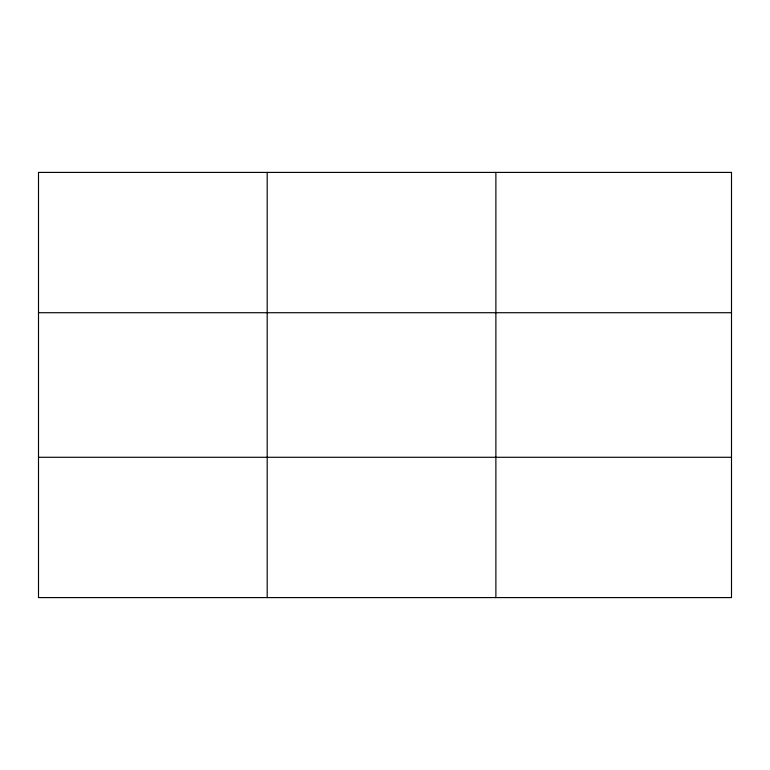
<?xml version="1.0" encoding="UTF-8"?>
<svg xmlns="http://www.w3.org/2000/svg" width="770" height="770" viewBox="0 0 770 770"><rect width="100%" height="100%" fill="white"/><g stroke="black" fill="none" stroke-linecap="round" stroke-linejoin="round"><path stroke-width="1.16" d="M267.19 172.413L267.19 597.587M495.88 172.413L495.88 597.587M38.5 312.716L731.5 312.716M38.5 457.284L731.5 457.284M731.5 172.413L731.5 597.587L38.5 597.587L38.5 172.413L731.5 172.413"/></g></svg>
